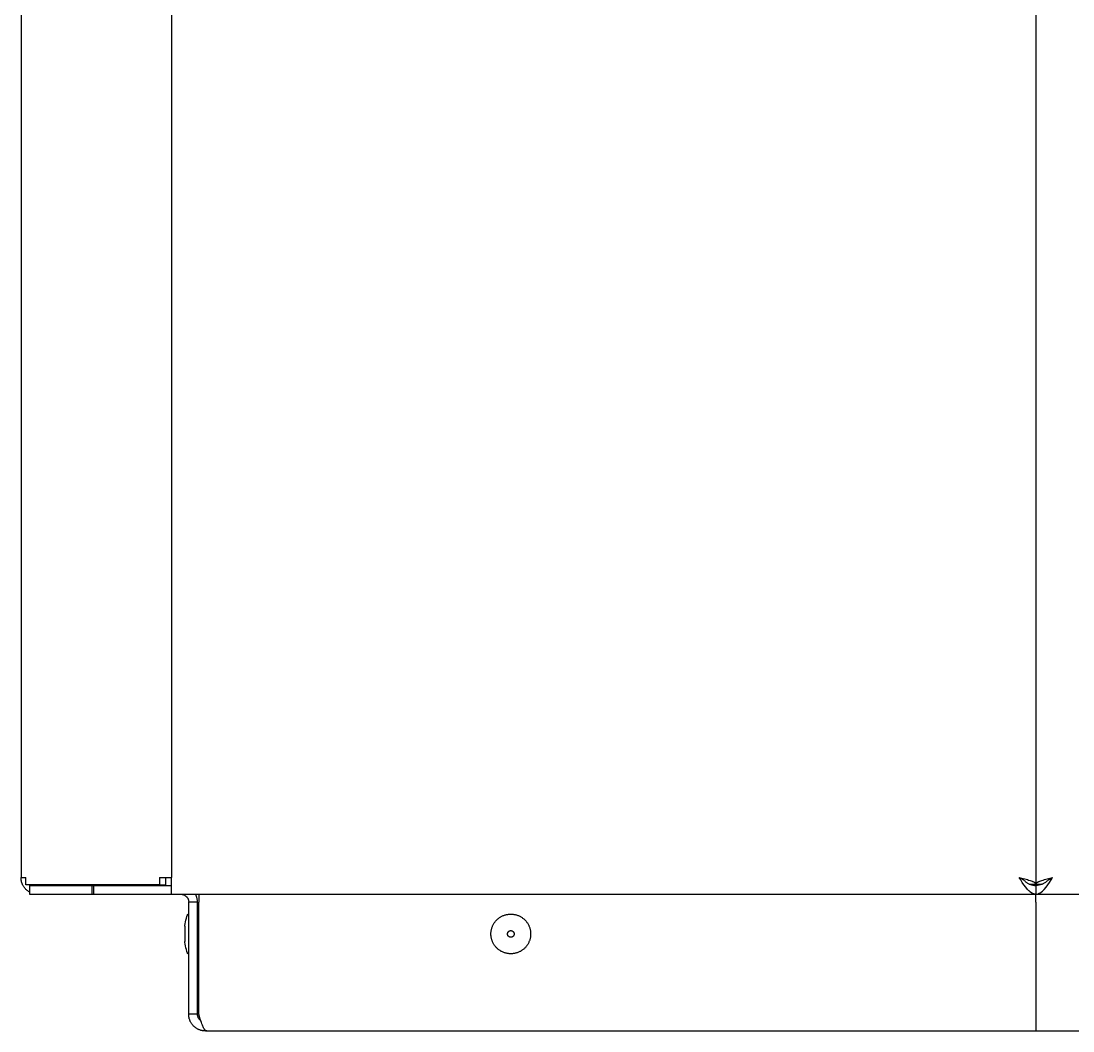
# Model space of a CAD drawing. Header units: millimetres. Extents: x -665 to 1920, y -373 to 1434.
# Drawn here: x -262.4 to -24, y 744 to 973 of the extents above; entities that cross this region are included whole.
import ezdxf

# ---------------------------------------------------------------- set-up
doc = ezdxf.new("R2010")
doc.units = ezdxf.units.MM
doc.header["$MEASUREMENT"] = 0
doc.layers.add('Domyślny', color=7, linetype='Continuous', true_color=0x000000)
doc.layers.add('Utwórz2D linie widoczne', color=7, linetype='Continuous', true_color=0x000000)

msp = doc.modelspace()

# ---------------------------------------------------------------- linework, layer by layer
at = {"layer": 'Domyślny'}
msp.add_line((-228.29, 1198.21), (-228.29, 778.81), dxfattribs=at)
at = {"layer": 'Utwórz2D linie widoczne'}
for p, q in [((-32.39, 1199.69), (-32.39, 777.31)), ((-262.39, 1198.21), (-262.39, 778.81)), ((-262.39, 778.81), (-261.27, 778.81)), ((-262.38, 778.68), (-262.39, 778.81)), ((-262.38, 778.55), (-262.38, 778.68)), ((-262.37, 778.42), (-262.38, 778.55)), ((-262.35, 778.29), (-262.37, 778.42)), ((-262.33, 778.16), (-262.35, 778.29)), ((-262.31, 778.03), (-262.33, 778.16)), ((-262.28, 777.91), (-262.31, 778.03)), ((-262.25, 777.78), (-262.28, 777.91)), ((-262.21, 777.65), (-262.25, 777.78)), ((-262.17, 777.53), (-262.21, 777.65)), ((-262.12, 777.41), (-262.17, 777.53)), ((-262.07, 777.29), (-262.12, 777.41)), ((-262.02, 777.17), (-262.07, 777.29)), ((-261.27, 777.11), (-261.27, 778.81)), ((-230.97, 778.81), (-228.29, 778.81)), ((-230.97, 778.81), (-230.97, 777.11)), ((-229.56, 777.11), (-229.56, 778.81)), ((-228.29, 775.01), (-228.29, 778.81)), ((-36.19, 778.81), (-36.02, 778.73)), ((-36.19, 778.81), (-34.33, 778.32)), ((-35.84, 778.25), (-36.19, 778.81)), ((-36.02, 778.73), (-35.85, 778.64)), ((-35.85, 778.64), (-35.69, 778.56)), ((-35.48, 777.7), (-35.84, 778.25)), ((-35.69, 778.56), (-35.53, 778.46)), ((-35.53, 778.46), (-35.37, 778.36)), ((-35.1, 777.16), (-35.48, 777.7)), ((-35.37, 778.36), (-35.22, 778.26)), ((-35.22, 778.26), (-35.07, 778.14)), ((-35.07, 778.14), (-34.92, 778.03)), ((-34.92, 778.03), (-34.78, 777.91)), ((-34.78, 777.91), (-34.64, 777.78)), ((-34.64, 777.78), (-34.51, 777.65)), ((-34.51, 777.65), (-34.39, 777.58)), ((-34.39, 777.58), (-34.26, 777.51)), ((-34.33, 778.32), (-34.03, 778.23)), ((-34.26, 777.51), (-34.14, 777.45)), ((-34.14, 777.45), (-34.01, 777.39)), ((-34.03, 778.23), (-33.72, 778.13)), ((-34.01, 777.39), (-33.89, 777.33)), ((-33.89, 777.33), (-33.76, 777.28)), ((-33.81, 777.31), (-32.39, 777.31)), ((-33.76, 777.28), (-33.62, 777.23)), ((-33.72, 778.13), (-33.49, 778.05)), ((-33.62, 777.23), (-33.49, 777.19)), ((-33.49, 778.05), (-33.25, 777.96)), ((-33.49, 777.19), (-33.36, 777.15)), ((-33.25, 777.96), (-33.16, 777.92)), ((-33.16, 777.92), (-33.06, 777.88)), ((-33.06, 777.88), (-32.97, 777.84)), ((-32.97, 777.84), (-32.87, 777.79)), ((-32.87, 777.79), (-32.8, 777.75)), ((-32.8, 777.75), (-32.76, 777.73)), ((-32.76, 777.73), (-32.72, 777.71)), ((-32.72, 777.71), (-32.69, 777.69)), ((-32.69, 777.69), (-32.66, 777.67)), ((-32.66, 777.67), (-32.63, 777.65)), ((-32.63, 777.65), (-32.6, 777.62)), ((-32.6, 777.62), (-32.57, 777.6)), ((-32.57, 777.6), (-32.55, 777.58)), ((-32.55, 777.58), (-32.54, 777.57)), ((-32.54, 777.57), (-32.53, 777.56)), ((-32.53, 777.56), (-32.51, 777.55)), ((-32.51, 777.55), (-32.5, 777.54)), ((-32.5, 777.54), (-32.5, 777.53)), ((-32.5, 777.53), (-32.49, 777.52)), ((-32.49, 777.52), (-32.48, 777.51)), ((-32.48, 777.51), (-32.47, 777.5)), ((-32.47, 777.5), (-32.46, 777.49)), ((-32.46, 777.49), (-32.46, 777.48)), ((-32.46, 777.48), (-32.45, 777.48)), ((-32.45, 777.48), (-32.44, 777.47)), ((-32.44, 777.47), (-32.44, 777.46)), ((-32.44, 777.46), (-32.43, 777.45)), ((-32.43, 777.45), (-32.42, 777.43)), ((-32.42, 777.43), (-32.42, 777.42)), ((-32.42, 777.42), (-32.42, 777.42)), ((-32.42, 777.42), (-32.41, 777.41)), ((-32.41, 777.41), (-32.41, 777.41)), ((-32.41, 777.41), (-32.41, 777.4)), ((-32.41, 777.4), (-32.41, 777.4)), ((-32.41, 777.4), (-32.41, 777.39)), ((-32.41, 777.39), (-32.4, 777.39)), ((-32.4, 777.39), (-32.4, 777.38)), ((-32.4, 777.38), (-32.4, 777.38)), ((-32.4, 777.38), (-32.4, 777.37)), ((-32.4, 777.37), (-32.4, 777.37)), ((-32.4, 777.37), (-32.4, 777.36)), ((-32.4, 777.36), (-32.4, 777.36)), ((-32.4, 777.36), (-32.39, 777.35)), ((-32.39, 777.35), (-32.39, 777.35)), ((-32.39, 777.35), (-32.39, 777.34)), ((-32.39, 777.34), (-32.39, 777.35)), ((-32.39, 777.35), (-32.38, 777.35)), ((-32.39, 777.34), (-32.39, 777.34)), ((-32.39, 777.34), (-32.39, 777.33)), ((-32.39, 777.33), (-32.39, 777.34)), ((-32.39, 777.34), (-32.39, 777.34)), ((-32.39, 777.33), (-32.39, 777.33)), ((-32.39, 777.33), (-32.39, 777.32)), ((-32.39, 777.32), (-32.39, 777.33)), ((-32.39, 777.33), (-32.39, 777.33)), ((-32.39, 777.32), (-32.39, 777.32)), ((-32.39, 777.32), (-32.39, 777.32)), ((-32.39, 777.32), (-32.39, 777.31)), ((-32.39, 777.31), (-32.39, 777.32)), ((-32.39, 777.32), (-32.39, 777.32)), ((-32.39, 777.32), (-32.39, 777.32)), ((-32.39, 777.31), (-32.39, 777.31)), ((-32.39, 777.31), (-32.39, 777.31)), ((-32.39, 777.31), (-30.97, 777.31)), ((-32.38, 777.38), (-32.38, 777.39)), ((-32.38, 777.39), (-32.37, 777.39)), ((-32.38, 777.37), (-32.38, 777.38)), ((-32.38, 777.38), (-32.38, 777.38)), ((-32.38, 777.36), (-32.38, 777.37)), ((-32.38, 777.37), (-32.38, 777.37)), ((-32.38, 777.35), (-32.38, 777.36)), ((-32.38, 777.36), (-32.38, 777.36)), ((-32.37, 777.41), (-32.36, 777.42)), ((-32.37, 777.4), (-32.37, 777.41)), ((-32.37, 777.41), (-32.37, 777.41)), ((-32.37, 777.39), (-32.37, 777.4)), ((-32.37, 777.4), (-32.37, 777.4)), ((-32.36, 777.42), (-32.35, 777.43)), ((-32.36, 777.42), (-32.36, 777.42)), ((-32.35, 777.45), (-32.34, 777.46)), ((-32.35, 777.43), (-32.35, 777.45)), ((-32.34, 777.47), (-32.33, 777.48)), ((-32.34, 777.46), (-32.34, 777.47)), ((-32.33, 777.48), (-32.32, 777.48)), ((-32.32, 777.49), (-32.31, 777.5)), ((-32.32, 777.48), (-32.32, 777.49)), ((-32.31, 777.5), (-32.3, 777.51)), ((-32.3, 777.51), (-32.29, 777.52)), ((-32.29, 777.52), (-32.28, 777.53)), ((-32.28, 777.54), (-32.26, 777.55)), ((-32.28, 777.53), (-32.28, 777.54)), ((-32.26, 777.55), (-32.25, 777.56)), ((-32.25, 777.56), (-32.24, 777.57)), ((-32.24, 777.57), (-32.23, 777.58)), ((-32.23, 777.58), (-32.2, 777.6)), ((-32.2, 777.6), (-32.18, 777.62)), ((-32.18, 777.62), (-32.15, 777.65)), ((-32.15, 777.65), (-32.12, 777.67)), ((-32.12, 777.67), (-32.09, 777.69)), ((-32.09, 777.69), (-32.06, 777.71)), ((-32.06, 777.71), (-32.02, 777.73)), ((-32.02, 777.73), (-31.98, 777.75)), ((-31.98, 777.75), (-31.91, 777.79)), ((-31.91, 777.79), (-31.81, 777.84)), ((-31.81, 777.84), (-31.72, 777.88)), ((-31.72, 777.88), (-31.62, 777.92)), ((-31.62, 777.92), (-31.53, 777.96)), ((-31.53, 777.96), (-31.29, 778.05)), ((-31.29, 777.19), (-31.42, 777.15)), ((-31.29, 778.05), (-31.06, 778.13)), ((-31.16, 777.23), (-31.29, 777.19)), ((-31.02, 777.28), (-31.16, 777.23)), ((-31.06, 778.13), (-30.75, 778.23)), ((-30.89, 777.33), (-31.02, 777.28)), ((-30.77, 777.39), (-30.89, 777.33)), ((-30.64, 777.45), (-30.77, 777.39)), ((-30.75, 778.23), (-30.45, 778.32)), ((-30.51, 777.51), (-30.64, 777.45)), ((-30.39, 777.58), (-30.51, 777.51)), ((-30.45, 778.32), (-28.59, 778.81)), ((-30.27, 777.65), (-30.39, 777.58)), ((-30.27, 777.65), (-30.14, 777.78)), ((-30.14, 777.78), (-30, 777.91)), ((-30, 777.91), (-29.86, 778.03)), ((-29.86, 778.03), (-29.71, 778.14)), ((-29.71, 778.14), (-29.56, 778.26)), ((-29.7, 777.14), (-29.31, 777.68)), ((-29.56, 778.26), (-29.41, 778.36)), ((-29.41, 778.36), (-29.25, 778.46)), ((-29.31, 777.68), (-28.94, 778.24)), ((-29.25, 778.46), (-29.09, 778.56)), ((-29.09, 778.56), (-28.93, 778.64)), ((-28.94, 778.24), (-28.59, 778.81)), ((-28.93, 778.64), (-28.76, 778.73)), ((-28.76, 778.73), (-28.59, 778.81)), ((-261.96, 777.06), (-262.02, 777.17)), ((-261.9, 776.94), (-261.96, 777.06)), ((-261.83, 776.83), (-261.9, 776.94)), ((-261.76, 776.72), (-261.83, 776.83)), ((-261.69, 776.61), (-261.76, 776.72)), ((-261.61, 776.51), (-261.69, 776.61)), ((-261.53, 776.41), (-261.61, 776.51)), ((-261.45, 776.31), (-261.53, 776.41)), ((-261.36, 776.21), (-261.45, 776.31)), ((-261.27, 776.12), (-261.36, 776.21)), ((-230.97, 777.11), (-261.27, 777.11)), ((-261.18, 776.03), (-261.27, 776.12)), ((-261.08, 775.94), (-261.18, 776.03)), ((-260.98, 775.86), (-261.08, 775.94)), ((-260.88, 775.78), (-260.98, 775.86)), ((-260.77, 775.7), (-260.88, 775.78)), ((-260.67, 775.63), (-260.77, 775.7)), ((-260.56, 775.56), (-260.67, 775.63)), ((-260.45, 775.49), (-260.56, 775.56)), ((-260.45, 777.01), (-260.45, 775.01)), ((-260.45, 777.01), (-259.86, 777.01)), ((-260.45, 775.01), (-259.86, 775.01)), ((-259.86, 777.01), (-246.26, 777.01)), ((-259.86, 775.01), (-246.26, 775.01)), ((-259.18, 777.11), (-259.12, 777.09)), ((-259.12, 777.09), (-259.06, 777.07)), ((-259.06, 777.07), (-259, 777.05)), ((-259, 777.05), (-258.94, 777.04)), ((-258.94, 777.04), (-258.88, 777.03)), ((-258.88, 777.03), (-258.81, 777.02)), ((-258.81, 777.02), (-258.75, 777.01)), ((-258.75, 777.01), (-258.69, 777.01)), ((-258.69, 777.01), (-258.63, 777.01)), ((-246.26, 775.01), (-246.26, 777.01)), ((-246.26, 777.01), (-245.98, 777.01)), ((-246.26, 775.01), (-245.98, 775.01)), ((-245.98, 777.01), (-232.39, 777.01)), ((-245.98, 777.01), (-245.98, 775.01)), ((-245.98, 775.01), (-232.39, 775.01)), ((-232.39, 777.01), (-229.56, 777.01)), ((-232.39, 775.01), (-229.56, 775.01)), ((-230.97, 777.11), (-229.56, 777.11)), ((-229.56, 777.01), (-228.29, 777.01)), ((-229.56, 775.01), (-228.29, 775.01)), ((-228.29, 775.01), (-32.39, 775.01)), ((-226.15, 775.01), (-226.08, 775)), ((-226.08, 775), (-226.02, 775)), ((-226.02, 775), (-225.96, 774.99)), ((-225.96, 774.99), (-225.9, 774.98)), ((-225.9, 774.98), (-225.84, 774.97)), ((-225.84, 774.97), (-225.78, 774.96)), ((-225.78, 774.96), (-225.72, 774.94)), ((-225.72, 774.94), (-225.66, 774.93)), ((-225.66, 774.93), (-225.6, 774.91)), ((-225.6, 774.91), (-225.54, 774.89)), ((-225.54, 774.89), (-225.48, 774.86)), ((-225.48, 774.86), (-225.43, 774.84)), ((-225.43, 774.84), (-225.37, 774.81)), ((-225.37, 774.81), (-225.32, 774.78)), ((-222.78, 774.89), (-222.84, 775.01)), ((-222.73, 774.78), (-222.78, 774.89)), ((-222.1, 775.01), (-222.1, 773.21)), ((-34.7, 776.63), (-35.1, 777.16)), ((-34.29, 776.12), (-34.7, 776.63)), ((-34.18, 776), (-34.29, 776.12)), ((-34.06, 775.88), (-34.18, 776)), ((-33.94, 775.76), (-34.06, 775.88)), ((-33.81, 775.65), (-33.94, 775.76)), ((-33.34, 775.29), (-33.81, 775.65)), ((-33.36, 777.15), (-33.22, 777.12)), ((-32.86, 775.08), (-33.34, 775.29)), ((-33.22, 777.12), (-33.08, 777.09)), ((-33.08, 777.09), (-32.95, 777.06)), ((-32.95, 777.06), (-32.81, 777.04)), ((-32.81, 775.06), (-32.86, 775.08)), ((-32.81, 777.04), (-32.67, 777.02)), ((-32.76, 775.05), (-32.81, 775.06)), ((-32.71, 775.04), (-32.76, 775.05)), ((-32.66, 775.03), (-32.71, 775.04)), ((-32.67, 777.02), (-32.53, 777.01)), ((-32.6, 775.02), (-32.66, 775.03)), ((-32.55, 775.01), (-32.6, 775.02)), ((-32.5, 775.01), (-32.55, 775.01)), ((-32.53, 777.01), (-32.39, 777.01)), ((-32.44, 775.01), (-32.5, 775.01)), ((-32.39, 775.01), (-32.44, 775.01)), ((-32.25, 777.01), (-32.39, 777.01)), ((-32.39, 777.01), (-32.39, 775.01)), ((-32.39, 775.01), (-32.39, 775)), ((-32.39, 775.01), (-32.34, 775.01)), ((-32.39, 775.01), (163.51, 775.01)), ((-32.39, 773.21), (-32.39, 775)), ((-32.34, 775.01), (-32.29, 775.01)), ((-32.29, 775.01), (-32.24, 775.01)), ((-32.11, 777.02), (-32.25, 777.01)), ((-32.24, 775.01), (-32.18, 775.02)), ((-32.18, 775.02), (-32.13, 775.03)), ((-32.13, 775.03), (-32.08, 775.04)), ((-31.97, 777.04), (-32.11, 777.02)), ((-32.08, 775.04), (-32.03, 775.05)), ((-32.03, 775.05), (-31.98, 775.06)), ((-31.98, 775.06), (-31.93, 775.07)), ((-31.83, 777.06), (-31.97, 777.04)), ((-31.93, 775.07), (-31.88, 775.09)), ((-31.82, 775.11), (-31.88, 775.09)), ((-31.7, 777.09), (-31.83, 777.06)), ((-31.76, 775.13), (-31.82, 775.11)), ((-31.7, 775.16), (-31.76, 775.13)), ((-31.56, 777.12), (-31.7, 777.09)), ((-31.64, 775.19), (-31.7, 775.16)), ((-31.58, 775.21), (-31.64, 775.19)), ((-31.53, 775.24), (-31.58, 775.21)), ((-31.42, 777.15), (-31.56, 777.12)), ((-31.47, 775.28), (-31.53, 775.24)), ((-31.47, 775.28), (-30.93, 775.67)), ((-30.79, 775.81), (-30.93, 775.67)), ((-30.65, 775.94), (-30.79, 775.81)), ((-30.52, 776.09), (-30.65, 775.94)), ((-30.52, 776.09), (-30.1, 776.6)), ((-30.1, 776.6), (-29.7, 777.14)), ((-225.32, 774.78), (-225.26, 774.75)), ((-225.26, 774.75), (-225.21, 774.72)), ((-225.21, 774.72), (-225.16, 774.68)), ((-225.16, 774.68), (-225.11, 774.65)), ((-225.11, 774.65), (-225.06, 774.61)), ((-225.06, 774.61), (-225.01, 774.57)), ((-225.01, 774.57), (-224.97, 774.53)), ((-224.97, 774.53), (-224.92, 774.49)), ((-224.92, 774.49), (-224.88, 774.44)), ((-224.88, 774.44), (-224.84, 774.4)), ((-224.84, 774.4), (-224.8, 774.35)), ((-224.8, 774.35), (-224.76, 774.3)), ((-224.76, 774.3), (-224.72, 774.25)), ((-224.72, 774.25), (-224.69, 774.2)), ((-224.69, 774.2), (-224.65, 774.15)), ((-224.65, 774.15), (-224.62, 774.09)), ((-224.62, 774.09), (-224.59, 774.04)), ((-224.59, 774.04), (-224.56, 773.98)), ((-224.56, 773.98), (-224.54, 773.93)), ((-224.54, 773.93), (-224.51, 773.87)), ((-224.51, 773.87), (-224.49, 773.81)), ((-224.49, 773.81), (-224.47, 773.75)), ((-224.47, 773.75), (-224.45, 773.7)), ((-224.45, 773.7), (-224.44, 773.64)), ((-224.44, 773.64), (-224.42, 773.57)), ((-224.42, 773.57), (-224.41, 773.51)), ((-224.41, 773.51), (-224.4, 773.45)), ((-224.4, 773.45), (-224.4, 773.39)), ((-224.4, 773.39), (-224.39, 773.33)), ((-224.39, 773.33), (-224.39, 773.27)), ((-224.39, 773.27), (-224.39, 773.21)), ((-222.39, 773.21), (-224.39, 773.21)), ((-224.39, 747.81), (-224.39, 773.21)), ((-222.68, 774.67), (-222.73, 774.78)), ((-222.63, 774.55), (-222.68, 774.67)), ((-222.59, 774.43), (-222.63, 774.55)), ((-222.55, 774.31), (-222.59, 774.43)), ((-222.52, 774.19), (-222.55, 774.31)), ((-222.49, 774.07), (-222.52, 774.19)), ((-222.46, 773.95), (-222.49, 774.07)), ((-222.44, 773.83), (-222.46, 773.95)), ((-222.42, 773.7), (-222.44, 773.83)), ((-222.41, 773.58), (-222.42, 773.7)), ((-222.39, 773.46), (-222.41, 773.58)), ((-222.39, 773.33), (-222.39, 773.46)), ((-222.39, 773.21), (-222.39, 773.33)), ((-222.39, 747.81), (-222.39, 773.21)), ((-222.17, 773.21), (-222.17, 747.81)), ((-222.1, 773.21), (-222.17, 773.21)), ((-32.39, 773.21), (-32.39, 747.81)), ((-224.8, 769.96), (-224.68, 770.37)), ((-224.68, 770.37), (-224.67, 770.38)), ((-224.67, 770.39), (-224.66, 770.4)), ((-224.67, 770.38), (-224.67, 770.39)), ((-224.67, 770.39), (-224.67, 770.39)), ((-224.67, 770.38), (-224.67, 770.38)), ((-224.66, 770.41), (-224.65, 770.42)), ((-224.66, 770.4), (-224.66, 770.41)), ((-224.66, 770.41), (-224.66, 770.41)), ((-224.65, 770.42), (-224.64, 770.43)), ((-224.65, 770.42), (-224.65, 770.42)), ((-224.64, 770.43), (-224.64, 770.44)), ((-224.64, 770.44), (-224.63, 770.44)), ((-224.63, 770.44), (-224.63, 770.45)), ((-224.63, 770.45), (-224.62, 770.45)), ((-224.62, 770.45), (-224.62, 770.46)), ((-224.62, 770.46), (-224.61, 770.46)), ((-224.61, 770.46), (-224.6, 770.47)), ((-224.61, 770.46), (-224.61, 770.46)), ((-224.6, 770.47), (-224.59, 770.48)), ((-224.6, 770.47), (-224.6, 770.47)), ((-224.59, 770.48), (-224.59, 770.48)), ((-224.59, 770.48), (-224.58, 770.48)), ((-224.58, 770.48), (-224.57, 770.49)), ((-224.57, 770.49), (-224.57, 770.49)), ((-224.57, 770.49), (-224.56, 770.49)), ((-224.56, 770.49), (-224.55, 770.49)), ((-224.55, 770.49), (-224.55, 770.5)), ((-224.55, 770.5), (-224.54, 770.5)), ((-224.54, 770.5), (-224.53, 770.5)), ((-224.53, 770.5), (-224.53, 770.5)), ((-224.53, 770.5), (-224.52, 770.5)), ((-224.52, 770.5), (-224.51, 770.5)), ((-224.51, 770.5), (-224.5, 770.51)), ((-224.51, 770.5), (-224.51, 770.5)), ((-224.5, 770.51), (-224.49, 770.51)), ((-224.49, 770.51), (-224.39, 770.51)), ((-224.49, 770.51), (-224.49, 770.51)), ((-153.55, 769.95), (-153.41, 770.03)), ((-153.41, 770.03), (-153.27, 770.09)), ((-153.27, 770.09), (-153.13, 770.16)), ((-153.13, 770.16), (-152.99, 770.21)), ((-152.99, 770.21), (-152.84, 770.27)), ((-152.84, 770.27), (-152.69, 770.31)), ((-152.69, 770.31), (-152.54, 770.36)), ((-152.54, 770.36), (-152.39, 770.39)), ((-152.39, 770.39), (-152.24, 770.42)), ((-152.24, 770.42), (-152.09, 770.45)), ((-152.09, 770.45), (-151.93, 770.47)), ((-151.93, 770.47), (-151.78, 770.49)), ((-151.78, 770.49), (-151.62, 770.5)), ((-151.62, 770.5), (-151.47, 770.51)), ((-151.47, 770.51), (-151.31, 770.51)), ((-151.31, 770.51), (-151.16, 770.5)), ((-151.16, 770.5), (-151, 770.49)), ((-151, 770.49), (-150.85, 770.47)), ((-150.85, 770.47), (-150.69, 770.45)), ((-150.69, 770.45), (-150.54, 770.42)), ((-150.54, 770.42), (-150.39, 770.39)), ((-150.39, 770.39), (-150.24, 770.36)), ((-150.24, 770.36), (-150.09, 770.31)), ((-150.09, 770.31), (-149.94, 770.27)), ((-149.94, 770.27), (-149.79, 770.21)), ((-149.79, 770.21), (-149.65, 770.16)), ((-149.65, 770.16), (-149.51, 770.09)), ((-149.51, 770.09), (-149.37, 770.03)), ((-149.37, 770.03), (-149.23, 769.95)), ((-225.27, 767.76), (-225.26, 767.89)), ((-225.27, 767.76), (-225.27, 766.68)), ((-225.26, 767.89), (-225.19, 768.31)), ((-225.19, 768.31), (-225.11, 768.73)), ((-225.11, 768.73), (-225.02, 769.14)), ((-225.02, 769.14), (-224.92, 769.56)), ((-224.92, 769.56), (-224.8, 769.96)), ((-222.39, 768.11), (-222.17, 768.11)), ((-155.62, 767.53), (-155.57, 767.67)), ((-155.57, 767.67), (-155.51, 767.82)), ((-155.51, 767.82), (-155.44, 767.96)), ((-155.44, 767.96), (-155.37, 768.1)), ((-155.37, 768.1), (-155.3, 768.23)), ((-155.3, 768.23), (-155.22, 768.37)), ((-155.22, 768.37), (-155.14, 768.5)), ((-155.14, 768.5), (-155.05, 768.63)), ((-155.05, 768.63), (-154.96, 768.75)), ((-154.96, 768.75), (-154.86, 768.87)), ((-154.86, 768.87), (-154.76, 768.99)), ((-154.76, 768.99), (-154.65, 769.1)), ((-154.65, 769.1), (-154.54, 769.22)), ((-154.54, 769.22), (-154.43, 769.32)), ((-154.43, 769.32), (-154.32, 769.43)), ((-154.32, 769.43), (-154.2, 769.52)), ((-154.2, 769.52), (-154.07, 769.62)), ((-154.07, 769.62), (-153.95, 769.71)), ((-153.95, 769.71), (-153.82, 769.8)), ((-153.82, 769.8), (-153.68, 769.88)), ((-153.68, 769.88), (-153.55, 769.95)), ((-149.23, 769.95), (-149.09, 769.88)), ((-149.09, 769.88), (-148.96, 769.8)), ((-148.96, 769.8), (-148.83, 769.71)), ((-148.83, 769.71), (-148.71, 769.62)), ((-148.71, 769.62), (-148.58, 769.52)), ((-148.58, 769.52), (-148.46, 769.43)), ((-148.46, 769.43), (-148.35, 769.32)), ((-148.35, 769.32), (-148.24, 769.22)), ((-148.24, 769.22), (-148.13, 769.1)), ((-148.13, 769.1), (-148.02, 768.99)), ((-148.02, 768.99), (-147.92, 768.87)), ((-147.92, 768.87), (-147.82, 768.75)), ((-147.82, 768.75), (-147.73, 768.63)), ((-147.73, 768.63), (-147.64, 768.5)), ((-147.64, 768.5), (-147.56, 768.37)), ((-147.56, 768.37), (-147.48, 768.23)), ((-147.48, 768.23), (-147.41, 768.1)), ((-147.41, 768.1), (-147.34, 767.96)), ((-147.34, 767.96), (-147.27, 767.82)), ((-147.27, 767.82), (-147.21, 767.67)), ((-147.21, 767.67), (-147.16, 767.53)), ((-225.27, 766.68), (-225.27, 764.26)), ((-155.89, 766.16), (-155.88, 766.32)), ((-155.89, 766.01), (-155.89, 766.16)), ((-155.89, 765.85), (-155.89, 766.01)), ((-155.88, 765.7), (-155.89, 765.85)), ((-155.88, 766.32), (-155.87, 766.47)), ((-155.87, 765.54), (-155.88, 765.7)), ((-155.87, 766.47), (-155.85, 766.63)), ((-155.85, 765.39), (-155.87, 765.54)), ((-155.85, 766.63), (-155.82, 766.78)), ((-155.82, 765.23), (-155.85, 765.39)), ((-155.82, 766.78), (-155.79, 766.93)), ((-155.79, 766.93), (-155.76, 767.08)), ((-155.76, 767.08), (-155.72, 767.23)), ((-155.72, 767.23), (-155.67, 767.38)), ((-155.67, 767.38), (-155.62, 767.53)), ((-152.14, 766.08), (-152.13, 766.11)), ((-152.14, 766.06), (-152.14, 766.08)), ((-152.14, 766.03), (-152.14, 766.06)), ((-152.14, 766.01), (-152.14, 766.03)), ((-152.14, 765.98), (-152.14, 766.01)), ((-152.14, 765.95), (-152.14, 765.98)), ((-152.14, 765.93), (-152.14, 765.95)), ((-152.13, 765.9), (-152.14, 765.93)), ((-152.13, 766.13), (-152.12, 766.16)), ((-152.13, 766.11), (-152.13, 766.13)), ((-152.13, 765.88), (-152.13, 765.9)), ((-152.12, 765.85), (-152.13, 765.88)), ((-152.12, 766.19), (-152.11, 766.21)), ((-152.12, 766.16), (-152.12, 766.19)), ((-152.12, 765.83), (-152.12, 765.85)), ((-152.11, 765.8), (-152.12, 765.83)), ((-152.11, 766.21), (-152.1, 766.24)), ((-152.1, 765.78), (-152.11, 765.8)), ((-152.1, 766.26), (-152.09, 766.28)), ((-152.1, 766.24), (-152.1, 766.26)), ((-152.1, 765.75), (-152.1, 765.78)), ((-152.09, 765.73), (-152.1, 765.75)), ((-152.09, 766.28), (-152.08, 766.31)), ((-152.08, 765.7), (-152.09, 765.73)), ((-152.08, 766.31), (-152.07, 766.33)), ((-152.07, 765.68), (-152.08, 765.7)), ((-152.07, 766.33), (-152.05, 766.35)), ((-152.05, 765.66), (-152.07, 765.68)), ((-152.05, 766.35), (-152.04, 766.38)), ((-152.04, 765.63), (-152.05, 765.66)), ((-152.04, 766.38), (-152.03, 766.4)), ((-152.03, 765.61), (-152.04, 765.63)), ((-152.03, 766.4), (-152.01, 766.42)), ((-152.01, 765.59), (-152.03, 765.61)), ((-152.01, 766.42), (-152, 766.44)), ((-152, 765.57), (-152.01, 765.59)), ((-152, 766.44), (-151.98, 766.46)), ((-151.98, 765.55), (-152, 765.57)), ((-151.98, 766.46), (-151.97, 766.48)), ((-151.97, 765.53), (-151.98, 765.55)), ((-151.97, 766.48), (-151.95, 766.5)), ((-151.95, 765.51), (-151.97, 765.53)), ((-151.95, 766.5), (-151.93, 766.52)), ((-151.93, 765.49), (-151.95, 765.51)), ((-151.93, 766.52), (-151.92, 766.54)), ((-151.92, 765.47), (-151.93, 765.49)), ((-151.92, 766.54), (-151.9, 766.56)), ((-151.9, 765.45), (-151.92, 765.47)), ((-151.9, 766.56), (-151.88, 766.58)), ((-151.88, 765.44), (-151.9, 765.45)), ((-151.88, 766.58), (-151.86, 766.59)), ((-151.86, 765.42), (-151.88, 765.44)), ((-151.86, 766.59), (-151.84, 766.61)), ((-151.84, 765.4), (-151.86, 765.42)), ((-151.84, 766.61), (-151.82, 766.62)), ((-151.82, 765.39), (-151.84, 765.4)), ((-151.82, 766.62), (-151.79, 766.64)), ((-151.79, 765.37), (-151.82, 765.39)), ((-151.79, 766.64), (-151.77, 766.65)), ((-151.77, 765.36), (-151.79, 765.37)), ((-151.77, 766.65), (-151.75, 766.66)), ((-151.75, 765.35), (-151.77, 765.36)), ((-151.75, 766.66), (-151.73, 766.68)), ((-151.73, 765.34), (-151.75, 765.35)), ((-151.73, 766.68), (-151.7, 766.69)), ((-151.7, 765.32), (-151.73, 765.34)), ((-151.7, 766.69), (-151.68, 766.7)), ((-151.68, 765.31), (-151.7, 765.32)), ((-151.68, 766.7), (-151.66, 766.71)), ((-151.66, 765.3), (-151.68, 765.31)), ((-151.66, 766.71), (-151.63, 766.72)), ((-151.63, 765.3), (-151.66, 765.3)), ((-151.63, 766.72), (-151.61, 766.72)), ((-151.61, 765.29), (-151.63, 765.3)), ((-151.61, 766.72), (-151.58, 766.73)), ((-151.58, 765.28), (-151.61, 765.29)), ((-151.58, 766.73), (-151.56, 766.74)), ((-151.56, 765.27), (-151.58, 765.28)), ((-151.56, 766.74), (-151.53, 766.74)), ((-151.53, 765.27), (-151.56, 765.27)), ((-151.53, 766.74), (-151.51, 766.75)), ((-151.51, 765.26), (-151.53, 765.27)), ((-151.51, 766.75), (-151.48, 766.75)), ((-151.48, 765.26), (-151.51, 765.26)), ((-151.48, 766.75), (-151.45, 766.75)), ((-151.45, 765.26), (-151.48, 765.26)), ((-151.45, 766.75), (-151.43, 766.75)), ((-151.43, 765.26), (-151.45, 765.26)), ((-151.43, 766.75), (-151.4, 766.76)), ((-151.4, 765.26), (-151.43, 765.26)), ((-151.4, 766.76), (-151.38, 766.76)), ((-151.38, 765.26), (-151.4, 765.26)), ((-151.38, 766.76), (-151.35, 766.75)), ((-151.35, 765.26), (-151.38, 765.26)), ((-151.35, 766.75), (-151.33, 766.75)), ((-151.33, 765.26), (-151.35, 765.26)), ((-151.33, 766.75), (-151.3, 766.75)), ((-151.3, 765.26), (-151.33, 765.26)), ((-151.3, 766.75), (-151.27, 766.75)), ((-151.27, 765.26), (-151.3, 765.26)), ((-151.27, 766.75), (-151.25, 766.74)), ((-151.25, 765.27), (-151.27, 765.26)), ((-151.25, 766.74), (-151.22, 766.74)), ((-151.22, 765.27), (-151.25, 765.27)), ((-151.22, 766.74), (-151.2, 766.73)), ((-151.2, 765.28), (-151.22, 765.27)), ((-151.2, 766.73), (-151.17, 766.72)), ((-151.17, 765.29), (-151.2, 765.28)), ((-151.17, 766.72), (-151.15, 766.72)), ((-151.15, 765.3), (-151.17, 765.29)), ((-151.15, 766.72), (-151.12, 766.71)), ((-151.12, 765.3), (-151.15, 765.3)), ((-151.12, 766.71), (-151.1, 766.7)), ((-151.1, 765.31), (-151.12, 765.3)), ((-151.1, 766.7), (-151.08, 766.69)), ((-151.08, 765.32), (-151.1, 765.31)), ((-151.08, 766.69), (-151.05, 766.68)), ((-151.05, 765.34), (-151.08, 765.32)), ((-151.05, 766.68), (-151.03, 766.66)), ((-151.03, 765.35), (-151.05, 765.34)), ((-151.03, 766.66), (-151.01, 766.65)), ((-151.01, 765.36), (-151.03, 765.35)), ((-151.01, 766.65), (-150.99, 766.64)), ((-150.99, 765.37), (-151.01, 765.36)), ((-150.99, 766.64), (-150.96, 766.62)), ((-150.96, 765.39), (-150.99, 765.37)), ((-150.96, 766.62), (-150.94, 766.61)), ((-150.94, 765.4), (-150.96, 765.39)), ((-150.94, 766.61), (-150.92, 766.59)), ((-150.92, 765.42), (-150.94, 765.4)), ((-150.92, 766.59), (-150.9, 766.58)), ((-150.9, 765.44), (-150.92, 765.42)), ((-150.9, 766.58), (-150.88, 766.56)), ((-150.88, 765.45), (-150.9, 765.44)), ((-150.88, 766.56), (-150.86, 766.54)), ((-150.86, 765.47), (-150.88, 765.45)), ((-150.86, 766.54), (-150.85, 766.52)), ((-150.85, 765.49), (-150.86, 765.47)), ((-150.85, 766.52), (-150.83, 766.5)), ((-150.83, 765.51), (-150.85, 765.49)), ((-150.83, 766.5), (-150.81, 766.48)), ((-150.81, 765.53), (-150.83, 765.51)), ((-150.81, 766.48), (-150.8, 766.46)), ((-150.8, 765.55), (-150.81, 765.53)), ((-150.8, 766.46), (-150.78, 766.44)), ((-150.78, 765.57), (-150.8, 765.55)), ((-150.78, 766.44), (-150.77, 766.42)), ((-150.77, 765.59), (-150.78, 765.57)), ((-150.77, 766.42), (-150.75, 766.4)), ((-150.75, 765.61), (-150.77, 765.59)), ((-150.75, 766.4), (-150.74, 766.38)), ((-150.74, 765.63), (-150.75, 765.61)), ((-150.74, 766.38), (-150.73, 766.35)), ((-150.73, 765.66), (-150.74, 765.63)), ((-150.73, 766.35), (-150.71, 766.33)), ((-150.71, 765.68), (-150.73, 765.66)), ((-150.71, 766.33), (-150.7, 766.31)), ((-150.7, 765.7), (-150.71, 765.68)), ((-150.7, 766.31), (-150.69, 766.28)), ((-150.69, 765.73), (-150.7, 765.7)), ((-150.69, 766.28), (-150.68, 766.26)), ((-150.68, 765.75), (-150.69, 765.73)), ((-150.68, 766.26), (-150.68, 766.24)), ((-150.68, 766.24), (-150.67, 766.21)), ((-150.67, 765.8), (-150.68, 765.78)), ((-150.68, 765.78), (-150.68, 765.75)), ((-150.67, 766.21), (-150.66, 766.19)), ((-150.66, 765.83), (-150.67, 765.8)), ((-150.66, 766.19), (-150.66, 766.16)), ((-150.66, 766.16), (-150.65, 766.13)), ((-150.65, 765.88), (-150.66, 765.85)), ((-150.66, 765.85), (-150.66, 765.83)), ((-150.65, 766.13), (-150.65, 766.11)), ((-150.65, 766.11), (-150.64, 766.08)), ((-150.64, 765.93), (-150.65, 765.9)), ((-150.65, 765.9), (-150.65, 765.88)), ((-150.64, 766.08), (-150.64, 766.06)), ((-150.64, 766.06), (-150.64, 766.03)), ((-150.64, 766.03), (-150.64, 766.01)), ((-150.64, 766.01), (-150.64, 765.98)), ((-150.64, 765.98), (-150.64, 765.95)), ((-150.64, 765.95), (-150.64, 765.93)), ((-147.16, 767.53), (-147.11, 767.38)), ((-147.11, 767.38), (-147.06, 767.23)), ((-147.06, 767.23), (-147.02, 767.08)), ((-147.02, 767.08), (-146.99, 766.93)), ((-146.99, 766.93), (-146.96, 766.78)), ((-146.96, 766.78), (-146.93, 766.63)), ((-146.93, 765.39), (-146.96, 765.23)), ((-146.93, 766.63), (-146.91, 766.47)), ((-146.91, 765.54), (-146.93, 765.39)), ((-146.91, 766.47), (-146.9, 766.32)), ((-146.9, 765.7), (-146.91, 765.54)), ((-146.9, 766.32), (-146.89, 766.16)), ((-146.89, 765.85), (-146.9, 765.7)), ((-146.89, 766.16), (-146.89, 766.01)), ((-146.89, 766.01), (-146.89, 765.85)), ((-225.27, 764.22), (-225.27, 764.26)), ((-225.26, 764.19), (-225.27, 764.22)), ((-225.26, 764.15), (-225.26, 764.19)), ((-225.26, 764.12), (-225.26, 764.15)), ((-225.19, 763.7), (-225.26, 764.12)), ((-225.11, 763.28), (-225.19, 763.7)), ((-225.02, 762.87), (-225.11, 763.28)), ((-222.17, 763.91), (-222.39, 763.91)), ((-155.79, 765.08), (-155.82, 765.23)), ((-155.76, 764.93), (-155.79, 765.08)), ((-155.72, 764.78), (-155.76, 764.93)), ((-155.67, 764.63), (-155.72, 764.78)), ((-155.62, 764.48), (-155.67, 764.63)), ((-155.57, 764.34), (-155.62, 764.48)), ((-155.51, 764.19), (-155.57, 764.34)), ((-155.44, 764.05), (-155.51, 764.19)), ((-155.37, 763.91), (-155.44, 764.05)), ((-155.3, 763.78), (-155.37, 763.91)), ((-155.22, 763.64), (-155.3, 763.78)), ((-155.14, 763.51), (-155.22, 763.64)), ((-155.05, 763.39), (-155.14, 763.51)), ((-154.96, 763.26), (-155.05, 763.39)), ((-154.86, 763.14), (-154.96, 763.26)), ((-154.76, 763.02), (-154.86, 763.14)), ((-154.65, 762.91), (-154.76, 763.02)), ((-154.54, 762.8), (-154.65, 762.91)), ((-148.13, 762.91), (-148.24, 762.8)), ((-148.02, 763.02), (-148.13, 762.91)), ((-147.92, 763.14), (-148.02, 763.02)), ((-147.82, 763.26), (-147.92, 763.14)), ((-147.73, 763.39), (-147.82, 763.26)), ((-147.64, 763.51), (-147.73, 763.39)), ((-147.56, 763.64), (-147.64, 763.51)), ((-147.48, 763.78), (-147.56, 763.64)), ((-147.41, 763.91), (-147.48, 763.78)), ((-147.34, 764.05), (-147.41, 763.91)), ((-147.27, 764.19), (-147.34, 764.05)), ((-147.21, 764.34), (-147.27, 764.19)), ((-147.16, 764.48), (-147.21, 764.34)), ((-147.11, 764.63), (-147.16, 764.48)), ((-147.06, 764.78), (-147.11, 764.63)), ((-147.02, 764.93), (-147.06, 764.78)), ((-146.99, 765.08), (-147.02, 764.93)), ((-146.96, 765.23), (-146.99, 765.08)), ((-224.92, 762.46), (-225.02, 762.87)), ((-224.8, 762.05), (-224.92, 762.46)), ((-224.68, 761.64), (-224.8, 762.05)), ((-224.67, 761.64), (-224.68, 761.64)), ((-224.67, 761.63), (-224.67, 761.64)), ((-224.67, 761.62), (-224.67, 761.63)), ((-224.66, 761.61), (-224.67, 761.62)), ((-224.67, 761.62), (-224.67, 761.62)), ((-224.66, 761.6), (-224.66, 761.61)), ((-224.65, 761.59), (-224.66, 761.6)), ((-224.66, 761.6), (-224.66, 761.6)), ((-224.64, 761.58), (-224.65, 761.59)), ((-224.65, 761.59), (-224.65, 761.59)), ((-224.63, 761.57), (-224.64, 761.58)), ((-224.64, 761.58), (-224.64, 761.58)), ((-224.62, 761.56), (-224.63, 761.57)), ((-224.63, 761.57), (-224.63, 761.57)), ((-224.61, 761.55), (-224.62, 761.56)), ((-224.62, 761.56), (-224.62, 761.56)), ((-224.6, 761.54), (-224.61, 761.55)), ((-224.61, 761.55), (-224.61, 761.55)), ((-224.59, 761.54), (-224.6, 761.54)), ((-224.6, 761.54), (-224.6, 761.54)), ((-224.59, 761.53), (-224.59, 761.54)), ((-224.58, 761.53), (-224.59, 761.53)), ((-224.57, 761.53), (-224.58, 761.53)), ((-224.57, 761.52), (-224.57, 761.53)), ((-224.56, 761.52), (-224.57, 761.52)), ((-224.55, 761.52), (-224.56, 761.52)), ((-224.54, 761.51), (-224.55, 761.52)), ((-224.55, 761.52), (-224.55, 761.52)), ((-224.53, 761.51), (-224.54, 761.51)), ((-224.52, 761.51), (-224.53, 761.51)), ((-224.53, 761.51), (-224.53, 761.51)), ((-224.51, 761.51), (-224.52, 761.51)), ((-224.5, 761.51), (-224.51, 761.51)), ((-224.51, 761.51), (-224.51, 761.51)), ((-224.49, 761.51), (-224.5, 761.51)), ((-224.49, 761.51), (-224.49, 761.51)), ((-224.39, 761.51), (-224.49, 761.51)), ((-154.43, 762.69), (-154.54, 762.8)), ((-154.32, 762.59), (-154.43, 762.69)), ((-154.2, 762.49), (-154.32, 762.59)), ((-154.07, 762.39), (-154.2, 762.49)), ((-153.95, 762.3), (-154.07, 762.39)), ((-153.82, 762.22), (-153.95, 762.3)), ((-153.68, 762.13), (-153.82, 762.22)), ((-153.55, 762.06), (-153.68, 762.13)), ((-153.41, 761.99), (-153.55, 762.06)), ((-153.27, 761.92), (-153.41, 761.99)), ((-153.13, 761.86), (-153.27, 761.92)), ((-152.99, 761.8), (-153.13, 761.86)), ((-152.84, 761.75), (-152.99, 761.8)), ((-152.69, 761.7), (-152.84, 761.75)), ((-152.54, 761.66), (-152.69, 761.7)), ((-152.39, 761.62), (-152.54, 761.66)), ((-152.24, 761.59), (-152.39, 761.62)), ((-152.09, 761.56), (-152.24, 761.59)), ((-151.93, 761.54), (-152.09, 761.56)), ((-151.78, 761.52), (-151.93, 761.54)), ((-151.62, 761.51), (-151.78, 761.52)), ((-151.47, 761.51), (-151.62, 761.51)), ((-151.31, 761.51), (-151.47, 761.51)), ((-151.16, 761.51), (-151.31, 761.51)), ((-151, 761.52), (-151.16, 761.51)), ((-150.85, 761.54), (-151, 761.52)), ((-150.69, 761.56), (-150.85, 761.54)), ((-150.54, 761.59), (-150.69, 761.56)), ((-150.39, 761.62), (-150.54, 761.59)), ((-150.24, 761.66), (-150.39, 761.62)), ((-150.09, 761.7), (-150.24, 761.66)), ((-149.94, 761.75), (-150.09, 761.7)), ((-149.79, 761.8), (-149.94, 761.75)), ((-149.65, 761.86), (-149.79, 761.8)), ((-149.51, 761.92), (-149.65, 761.86)), ((-149.37, 761.99), (-149.51, 761.92)), ((-149.23, 762.06), (-149.37, 761.99)), ((-149.09, 762.13), (-149.23, 762.06)), ((-148.96, 762.22), (-149.09, 762.13)), ((-148.83, 762.3), (-148.96, 762.22)), ((-148.71, 762.39), (-148.83, 762.3)), ((-148.58, 762.49), (-148.71, 762.39)), ((-148.46, 762.59), (-148.58, 762.49)), ((-148.35, 762.69), (-148.46, 762.59)), ((-148.24, 762.8), (-148.35, 762.69)), ((-222.39, 747.81), (-224.39, 747.81)), ((-224.38, 747.68), (-224.39, 747.81)), ((-224.38, 747.55), (-224.38, 747.68)), ((-224.37, 747.42), (-224.38, 747.55)), ((-224.35, 747.29), (-224.37, 747.42)), ((-224.33, 747.16), (-224.35, 747.29)), ((-224.31, 747.03), (-224.33, 747.16)), ((-224.28, 746.91), (-224.31, 747.03)), ((-224.25, 746.78), (-224.28, 746.91)), ((-224.21, 746.66), (-224.25, 746.78)), ((-224.17, 746.53), (-224.21, 746.66)), ((-224.12, 746.41), (-224.17, 746.53)), ((-224.07, 746.29), (-224.12, 746.41)), ((-224.02, 746.17), (-224.07, 746.29)), ((-222.39, 747.74), (-222.39, 747.81)), ((-222.38, 747.68), (-222.39, 747.74)), ((-222.38, 747.62), (-222.38, 747.68)), ((-222.37, 747.56), (-222.38, 747.62)), ((-222.36, 747.5), (-222.37, 747.56)), ((-222.35, 747.43), (-222.36, 747.5)), ((-222.33, 747.37), (-222.35, 747.43)), ((-222.32, 747.31), (-222.33, 747.37)), ((-222.3, 747.25), (-222.32, 747.31)), ((-222.28, 747.19), (-222.3, 747.25)), ((-222.26, 747.14), (-222.28, 747.19)), ((-222.23, 747.08), (-222.26, 747.14)), ((-222.21, 747.02), (-222.23, 747.08)), ((-222.18, 746.97), (-222.21, 747.02)), ((-222.15, 746.91), (-222.18, 746.97)), ((-222.17, 747.81), (-222.1, 747.81)), ((-222.12, 746.86), (-222.15, 746.91)), ((-222.08, 746.81), (-222.12, 746.86)), ((-221.77, 746.7), (-222.1, 747.81)), ((-222.05, 746.76), (-222.08, 746.81)), ((-222.01, 746.71), (-222.05, 746.76)), ((-221.97, 746.66), (-222.01, 746.71)), ((-221.93, 746.61), (-221.97, 746.66)), ((-221.89, 746.56), (-221.93, 746.61)), ((-221.85, 746.52), (-221.89, 746.56)), ((-221.8, 746.48), (-221.85, 746.52)), ((-221.75, 746.44), (-221.8, 746.48)), ((-221.52, 745.95), (-221.77, 746.7)), ((-221.71, 746.4), (-221.75, 746.44)), ((-221.66, 746.36), (-221.71, 746.4)), ((-32.39, 747.81), (-32.39, 744.01)), ((-223.96, 746.06), (-224.02, 746.17)), ((-223.9, 745.94), (-223.96, 746.06)), ((-223.83, 745.83), (-223.9, 745.94)), ((-223.76, 745.72), (-223.83, 745.83)), ((-223.69, 745.61), (-223.76, 745.72)), ((-223.61, 745.51), (-223.69, 745.61)), ((-223.53, 745.41), (-223.61, 745.51)), ((-223.45, 745.31), (-223.53, 745.41)), ((-223.36, 745.21), (-223.45, 745.31)), ((-223.27, 745.12), (-223.36, 745.21)), ((-223.18, 745.03), (-223.27, 745.12)), ((-223.08, 744.94), (-223.18, 745.03)), ((-222.98, 744.86), (-223.08, 744.94)), ((-222.88, 744.78), (-222.98, 744.86)), ((-222.78, 744.7), (-222.88, 744.78)), ((-222.67, 744.63), (-222.78, 744.7)), ((-222.56, 744.56), (-222.67, 744.63)), ((-222.45, 744.49), (-222.56, 744.56)), ((-222.33, 744.43), (-222.45, 744.49)), ((-222.22, 744.37), (-222.33, 744.43)), ((-222.1, 744.32), (-222.22, 744.37)), ((-221.98, 744.27), (-222.1, 744.32)), ((-221.86, 744.23), (-221.98, 744.27)), ((-221.74, 744.18), (-221.86, 744.23)), ((-221.61, 744.15), (-221.74, 744.18)), ((-221.49, 744.11), (-221.61, 744.15)), ((-221.41, 745.64), (-221.52, 745.95)), ((-221.36, 744.09), (-221.49, 744.11)), ((-221.29, 745.34), (-221.41, 745.64)), ((-221.23, 744.06), (-221.36, 744.09)), ((-221.2, 745.1), (-221.29, 745.34)), ((-221.1, 744.04), (-221.23, 744.06)), ((-221.14, 744.98), (-221.2, 745.1)), ((-221.09, 744.87), (-221.14, 744.98)), ((-220.98, 744.03), (-221.1, 744.04)), ((-221.04, 744.77), (-221.09, 744.87)), ((-221, 744.68), (-221.04, 744.77)), ((-220.94, 744.58), (-221, 744.68)), ((-220.85, 744.01), (-220.98, 744.03)), ((-220.89, 744.49), (-220.94, 744.58)), ((-220.86, 744.45), (-220.89, 744.49)), ((-220.84, 744.41), (-220.86, 744.45)), ((-220.72, 744.01), (-220.85, 744.01)), ((-220.81, 744.38), (-220.84, 744.41)), ((-220.79, 744.34), (-220.81, 744.38)), ((-220.76, 744.31), (-220.79, 744.34)), ((-220.74, 744.28), (-220.76, 744.31)), ((-220.71, 744.25), (-220.74, 744.28)), ((-220.59, 744.01), (-220.72, 744.01)), ((-220.69, 744.22), (-220.71, 744.25)), ((-220.66, 744.19), (-220.69, 744.22)), ((-220.65, 744.18), (-220.66, 744.19)), ((-220.64, 744.17), (-220.65, 744.18)), ((-220.62, 744.15), (-220.64, 744.17)), ((-220.61, 744.14), (-220.62, 744.15)), ((-220.6, 744.13), (-220.61, 744.14)), ((-220.58, 744.12), (-220.6, 744.13)), ((-220.59, 744.12), (-220.59, 744.01)), ((-220.59, 744.01), (-220.3, 744.01)), ((-220.57, 744.11), (-220.58, 744.12)), ((-220.56, 744.1), (-220.57, 744.11)), ((-220.55, 744.09), (-220.56, 744.1)), ((-220.54, 744.09), (-220.55, 744.09)), ((-220.53, 744.08), (-220.54, 744.09)), ((-220.52, 744.07), (-220.53, 744.08)), ((-220.51, 744.07), (-220.52, 744.07)), ((-220.49, 744.06), (-220.51, 744.07)), ((-220.48, 744.05), (-220.49, 744.06)), ((-220.47, 744.05), (-220.48, 744.05)), ((-220.46, 744.04), (-220.47, 744.05)), ((-220.45, 744.03), (-220.46, 744.04)), ((-220.43, 744.03), (-220.45, 744.03)), ((-220.42, 744.03), (-220.43, 744.03)), ((-220.41, 744.02), (-220.42, 744.03)), ((-220.4, 744.02), (-220.41, 744.02)), ((-220.39, 744.02), (-220.4, 744.02)), ((-220.38, 744.01), (-220.39, 744.02)), ((-220.37, 744.01), (-220.38, 744.01)), ((-220.36, 744.01), (-220.37, 744.01)), ((-220.35, 744.01), (-220.36, 744.01)), ((-220.34, 744.01), (-220.35, 744.01)), ((-220.33, 744.01), (-220.34, 744.01)), ((-220.32, 744.01), (-220.33, 744.01)), ((-220.3, 744.01), (-220.32, 744.01)), ((-220.3, 744.01), (-32.39, 744.01)), ((-32.39, 744.01), (155.52, 744.01))]:
    msp.add_line(p, q, dxfattribs=at)

doc.saveas('drawing.dxf')
